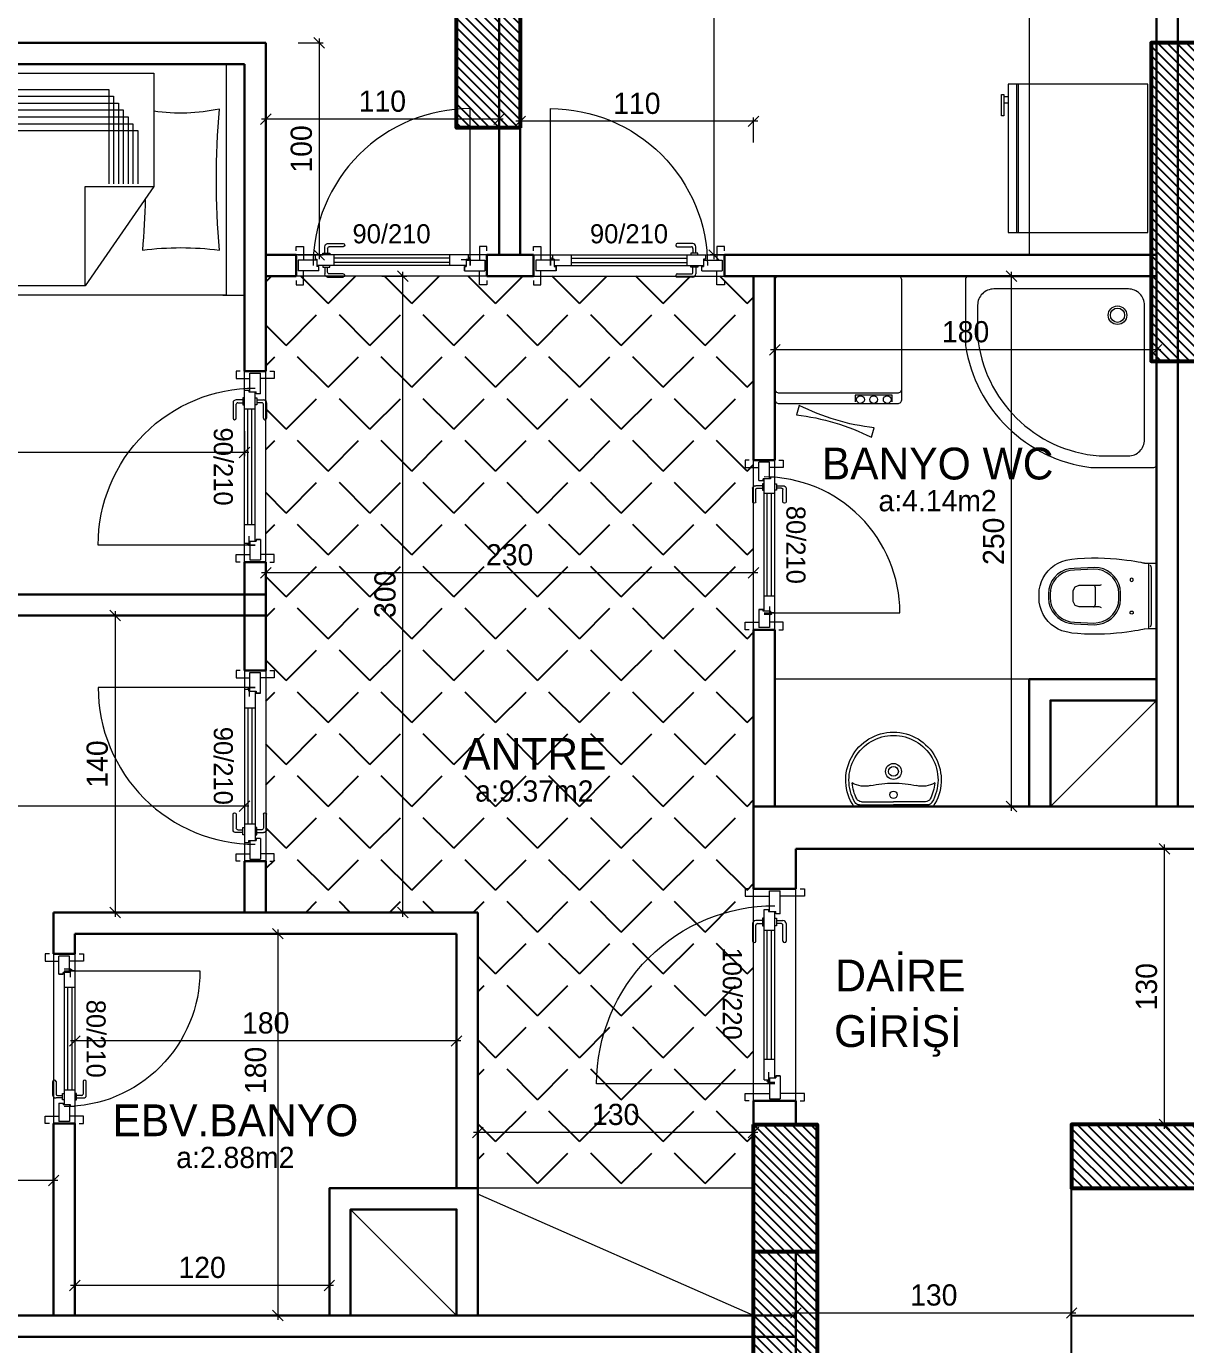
# Model space of a CAD drawing. Header units: centimetres. Extents: x 562865 to 1310255, y -148070 to 32737.
# Drawn here: x 650613 to 651159, y -25463 to -24842 of the extents above; entities that cross this region are included whole.
import ezdxf
from ezdxf.enums import TextEntityAlignment as Align

# ---------------------------------------------------------------- set-up
doc = ezdxf.new("R2010")
doc.units = ezdxf.units.CM
doc.header["$LTSCALE"] = 2.5
doc.linetypes.add('DASHED', pattern=[0.25, 0.125, -0.125])
doc.layers.get('0').update_dxf_attribs({"color": 86})
for name, color, linetype, lineweight in [('1', 126, 'Continuous', 25), ('DUVAR', 4, 'Continuous', 30), ('duvar-kesim', 7, 'Continuous', 0), ('iç ölçü', 106, 'Continuous', 18), ('kapi', 9, 'Continuous', 0), ('kolon', 1, 'Continuous', 53), ('TEFRIS', 33, 'Continuous', 0)]:
    doc.layers.add(name, color=color, linetype=linetype, lineweight=lineweight)
for name, color, linetype in [('alan', 7, 'Continuous'), ('kapi-yazi', 7, 'Continuous'), ('mahal', 7, 'Continuous'), ('MERBAS', 231, 'Continuous'), ('tarama', 173, 'Continuous'), ('TARAMA KOLON', 252, 'Continuous')]:
    doc.layers.add(name, color=color, linetype=linetype)
doc.styles.add('PINAR', font='comic.ttf')
doc.dimstyles.new('TEMİZ ÖLÇÜ', dxfattribs={"dimtxt": 10, "dimasz": 5, "dimexe": 1.8, "dimexo": 0.625, "dimgap": 3, "dimtad": 1, "dimdec": 0, "dimrnd": 0.5, "dimzin": 1, "dimdsep": 46, "dimtxsty": 'PINAR', "dimblk": 'OBLIQUE', "dimcen": 0.9, "dimdle": 2, "dimclrd": 256, "dimclre": 256, "dimclrt": 7, "dimadec": 0, "dimazin": 0, "dimtfac": 1, "dimtdec": 0, "dimtofl": 0, "dimtmove": 2, "dimatfit": 2, "dimfxl": 10, "dimfxlon": 1, "dimlwd": -1, "dimlwe": -1, "dimarcsym": 0})

# ---------------------------------------------------------------- blocks, each defined once
blk = doc.blocks.new('_Oblique')
at = {"color": 0, "linetype": 'ByBlock', "lineweight": -2}
blk.add_line((-0.5, -0.5), (0.5, 0.5), dxfattribs=at)
blk = doc.blocks.new('*D3254')
at = {"layer": 'Defpoints', "color": 0}
for p in [(650825.46, -25265.05), (650955.46, -25320.05), (650825.46, -25363.1)]:
    blk.add_point(p, dxfattribs=at)
at = {"layer": 'iç ölçü'}
for p, q in [((650825.46, -25353.1), (650825.46, -25364.9)), ((650955.46, -25353.1), (650955.46, -25364.9)), ((650957.46, -25363.1), (650823.46, -25363.1))]:
    blk.add_line(p, q, dxfattribs=at)
at = {"layer": 'iç ölçü', "linetype": 'ByBlock', "xscale": 5, "yscale": 5, "zscale": 5, "rotation": 180}
blk.add_blockref('_Oblique', (650825.46, -25363.1), dxfattribs=at)
at = {"layer": 'iç ölçü', "linetype": 'ByBlock', "xscale": 5, "yscale": 5, "zscale": 5}
blk.add_blockref('_Oblique', (650955.46, -25363.1), dxfattribs=at)
at = {"layer": 'iç ölçü', "color": 7, "insert": (650890.46, -25354.67), "char_height": 10, "attachment_point": 5, "style": 'PINAR'}
blk.add_mtext('130', dxfattribs=at)
blk = doc.blocks.new('*D3255')
at = {"layer": 'Defpoints', "color": 0}
for p in [(651055.46, -24959.39), (651077.15, -24959.39), (651055.46, -25209.39)]:
    blk.add_point(p, dxfattribs=at)
at = {"layer": 'iç ölçü'}
for p, q in [((651067.15, -24959.39), (651078.95, -24959.39)), ((651077.15, -25211.39), (651077.15, -24957.39)), ((651067.15, -25209.39), (651078.95, -25209.39))]:
    blk.add_line(p, q, dxfattribs=at)
at = {"layer": 'iç ölçü', "linetype": 'ByBlock', "xscale": 5, "yscale": 5, "zscale": 5}
for p, rotation in [((651077.15, -24959.39), 90), ((651077.15, -25209.39), 270)]:
    blk.add_blockref('_Oblique', p, dxfattribs=dict(at, rotation=rotation))
at = {"layer": 'iç ölçü', "color": 7, "insert": (651068.67, -25084.39), "char_height": 10, "attachment_point": 5, "rotation": 90, "style": 'PINAR'}
blk.add_mtext('250', dxfattribs=at)
blk = doc.blocks.new('*D3256')
at = {"layer": 'Defpoints', "color": 0}
for p in [(650965.46, -24994.1), (650965.46, -25018.91), (651145.46, -25018.91)]:
    blk.add_point(p, dxfattribs=at)
at = {"layer": 'iç ölçü'}
for p, q in [((651147.46, -24994.1), (650963.46, -24994.1)), ((650965.46, -25004.1), (650965.46, -24992.3)), ((651145.46, -25004.1), (651145.46, -24992.3))]:
    blk.add_line(p, q, dxfattribs=at)
at = {"layer": 'iç ölçü', "linetype": 'ByBlock', "xscale": 5, "yscale": 5, "zscale": 5, "rotation": 180}
blk.add_blockref('_Oblique', (650965.46, -24994.1), dxfattribs=at)
at = {"layer": 'iç ölçü', "linetype": 'ByBlock', "xscale": 5, "yscale": 5, "zscale": 5}
blk.add_blockref('_Oblique', (651145.46, -24994.1), dxfattribs=at)
at = {"layer": 'iç ölçü', "color": 7, "insert": (651055.46, -24985.64), "char_height": 10, "attachment_point": 5, "style": 'PINAR'}
blk.add_mtext('180', dxfattribs=at)
blk = doc.blocks.new('*D3259')
at = {"layer": 'Defpoints', "color": 0}
for p in [(650845.46, -24886.37), (650845.46, -24933.88), (650955.46, -24977.63)]:
    blk.add_point(p, dxfattribs=at)
at = {"layer": 'iç ölçü'}
for p, q in [((650845.46, -24896.37), (650845.46, -24884.57)), ((650955.46, -24896.37), (650955.46, -24884.57)), ((650957.46, -24886.37), (650843.46, -24886.37))]:
    blk.add_line(p, q, dxfattribs=at)
at = {"layer": 'iç ölçü', "linetype": 'ByBlock', "xscale": 5, "yscale": 5, "zscale": 5, "rotation": 180}
blk.add_blockref('_Oblique', (650845.46, -24886.37), dxfattribs=at)
at = {"layer": 'iç ölçü', "linetype": 'ByBlock', "xscale": 5, "yscale": 5, "zscale": 5}
blk.add_blockref('_Oblique', (650955.46, -24886.37), dxfattribs=at)
at = {"layer": 'iç ölçü', "color": 7, "insert": (650900.46, -24877.96), "char_height": 10, "attachment_point": 5, "style": 'PINAR'}
blk.add_mtext('110', dxfattribs=at)
blk = doc.blocks.new('*D3260')
at = {"layer": 'Defpoints', "color": 0}
for p in [(650725.46, -24885.34), (650835.46, -24949.21), (650725.46, -24992.95)]:
    blk.add_point(p, dxfattribs=at)
at = {"layer": 'iç ölçü'}
for p, q in [((650837.46, -24885.34), (650723.46, -24885.34)), ((650725.46, -24895.34), (650725.46, -24883.54)), ((650835.46, -24895.34), (650835.46, -24883.54))]:
    blk.add_line(p, q, dxfattribs=at)
at = {"layer": 'iç ölçü', "linetype": 'ByBlock', "xscale": 5, "yscale": 5, "zscale": 5, "rotation": 180}
blk.add_blockref('_Oblique', (650725.46, -24885.34), dxfattribs=at)
at = {"layer": 'iç ölçü', "linetype": 'ByBlock', "xscale": 5, "yscale": 5, "zscale": 5}
blk.add_blockref('_Oblique', (650835.46, -24885.34), dxfattribs=at)
at = {"layer": 'iç ölçü', "color": 7, "insert": (650780.46, -24876.94), "char_height": 10, "attachment_point": 5, "style": 'PINAR'}
blk.add_mtext('110', dxfattribs=at)
blk = doc.blocks.new('*D3262')
at = {"layer": 'Defpoints', "color": 0}
for p in [(650277.42, -25014.39), (650715.46, -25014.39), (650277.42, -25042.48)]:
    blk.add_point(p, dxfattribs=at)
at = {"layer": 'iç ölçü'}
for p, q in [((650277.42, -25032.48), (650277.42, -25044.28)), ((650715.46, -25032.48), (650715.46, -25044.28)), ((650717.46, -25042.48), (650275.42, -25042.48))]:
    blk.add_line(p, q, dxfattribs=at)
at = {"layer": 'iç ölçü', "linetype": 'ByBlock', "xscale": 5, "yscale": 5, "zscale": 5, "rotation": 180}
blk.add_blockref('_Oblique', (650277.42, -25042.48), dxfattribs=at)
at = {"layer": 'iç ölçü', "linetype": 'ByBlock', "xscale": 5, "yscale": 5, "zscale": 5}
blk.add_blockref('_Oblique', (650715.46, -25042.48), dxfattribs=at)
at = {"layer": 'iç ölçü', "color": 7, "insert": (650496.44, -25034.02), "char_height": 10, "attachment_point": 5, "style": 'PINAR'}
blk.add_mtext('438', dxfattribs=at)
blk = doc.blocks.new('*D3264')
at = {"layer": 'Defpoints', "color": 0}
for p in [(650277.42, -25200.8), (650715.46, -25200.8), (650277.42, -25209.23)]:
    blk.add_point(p, dxfattribs=at)
at = {"layer": 'iç ölçü'}
for p, q in [((650277.42, -25201.43), (650277.42, -25211.03)), ((650715.46, -25201.43), (650715.46, -25211.03)), ((650717.46, -25209.23), (650275.42, -25209.23))]:
    blk.add_line(p, q, dxfattribs=at)
at = {"layer": 'iç ölçü', "linetype": 'ByBlock', "xscale": 5, "yscale": 5, "zscale": 5, "rotation": 180}
blk.add_blockref('_Oblique', (650277.42, -25209.23), dxfattribs=at)
at = {"layer": 'iç ölçü', "linetype": 'ByBlock', "xscale": 5, "yscale": 5, "zscale": 5}
blk.add_blockref('_Oblique', (650715.46, -25209.23), dxfattribs=at)
at = {"layer": 'iç ölçü', "color": 7, "insert": (650496.44, -25200.77), "char_height": 10, "attachment_point": 5, "style": 'PINAR'}
blk.add_mtext('438', dxfattribs=at)
blk = doc.blocks.new('*D3267')
at = {"layer": 'Defpoints', "color": 0}
for p in [(650951.42, -24579.39), (650936.82, -24949.39), (650951.42, -24949.39)]:
    blk.add_point(p, dxfattribs=at)
at = {"layer": 'iç ölçü'}
for p, q in [((650946.82, -24579.39), (650935.02, -24579.39)), ((650936.82, -24577.39), (650936.82, -24951.39)), ((650946.82, -24949.39), (650935.02, -24949.39))]:
    blk.add_line(p, q, dxfattribs=at)
at = {"layer": 'iç ölçü', "linetype": 'ByBlock', "xscale": 5, "yscale": 5, "zscale": 5}
for p, rotation in [((650936.82, -24579.39), 90), ((650936.82, -24949.39), 270)]:
    blk.add_blockref('_Oblique', p, dxfattribs=dict(at, rotation=rotation))
at = {"layer": 'iç ölçü', "color": 7, "insert": (650928.34, -24764.39), "char_height": 10, "attachment_point": 5, "rotation": 90, "style": 'PINAR'}
blk.add_mtext('370', dxfattribs=at)
blk = doc.blocks.new('*D3269')
at = {"layer": 'Defpoints', "color": 0}
for p in [(650733.42, -25269.39), (650731.14, -25449.39), (650733.42, -25449.39)]:
    blk.add_point(p, dxfattribs=at)
at = {"layer": 'iç ölçü'}
for p, q in [((650732.79, -25269.39), (650729.34, -25269.39)), ((650731.14, -25267.39), (650731.14, -25451.39)), ((650732.79, -25449.39), (650729.34, -25449.39))]:
    blk.add_line(p, q, dxfattribs=at)
at = {"layer": 'iç ölçü', "linetype": 'ByBlock', "xscale": 5, "yscale": 5, "zscale": 5}
for p, rotation in [((650731.14, -25269.39), 90), ((650731.14, -25449.39), 270)]:
    blk.add_blockref('_Oblique', p, dxfattribs=dict(at, rotation=rotation))
at = {"layer": 'iç ölçü', "color": 7, "insert": (650720.71, -25333.86), "char_height": 10, "attachment_point": 5, "rotation": 90, "style": 'PINAR'}
blk.add_mtext('180', dxfattribs=at)
blk = doc.blocks.new('*D3270')
at = {"layer": 'Defpoints', "color": 0}
for p in [(650635.46, -25427.44), (650755.46, -25427.44), (650635.46, -25435.2)]:
    blk.add_point(p, dxfattribs=at)
at = {"layer": 'iç ölçü'}
for p, q in [((650635.46, -25428.07), (650635.46, -25437)), ((650755.46, -25428.07), (650755.46, -25437)), ((650757.46, -25435.2), (650633.46, -25435.2))]:
    blk.add_line(p, q, dxfattribs=at)
at = {"layer": 'iç ölçü', "linetype": 'ByBlock', "xscale": 5, "yscale": 5, "zscale": 5, "rotation": 180}
blk.add_blockref('_Oblique', (650635.46, -25435.2), dxfattribs=at)
at = {"layer": 'iç ölçü', "linetype": 'ByBlock', "xscale": 5, "yscale": 5, "zscale": 5}
blk.add_blockref('_Oblique', (650755.46, -25435.2), dxfattribs=at)
at = {"layer": 'iç ölçü', "color": 7, "insert": (650695.46, -25426.79), "char_height": 10, "attachment_point": 5, "style": 'PINAR'}
blk.add_mtext('120', dxfattribs=at)
blk = doc.blocks.new('*D3271')
at = {"layer": 'Defpoints', "color": 0}
for p in [(650277.42, -25377.37), (650625.46, -25377.37), (650277.42, -25385.8)]:
    blk.add_point(p, dxfattribs=at)
at = {"layer": 'iç ölçü'}
for p, q in [((650277.42, -25378), (650277.42, -25387.6)), ((650625.46, -25378), (650625.46, -25387.6)), ((650627.46, -25385.8), (650275.42, -25385.8))]:
    blk.add_line(p, q, dxfattribs=at)
at = {"layer": 'iç ölçü', "linetype": 'ByBlock', "xscale": 5, "yscale": 5, "zscale": 5, "rotation": 180}
blk.add_blockref('_Oblique', (650277.42, -25385.8), dxfattribs=at)
at = {"layer": 'iç ölçü', "linetype": 'ByBlock', "xscale": 5, "yscale": 5, "zscale": 5}
blk.add_blockref('_Oblique', (650625.46, -25385.8), dxfattribs=at)
at = {"layer": 'iç ölçü', "color": 7, "insert": (650451.44, -25377.34), "char_height": 10, "attachment_point": 5, "style": 'PINAR'}
blk.add_mtext('348', dxfattribs=at)
blk = doc.blocks.new('*D3272')
at = {"layer": 'Defpoints', "color": 0}
for p in [(650650.81, -25119.39), (650650.81, -25259.39), (650654.46, -25259.39)]:
    blk.add_point(p, dxfattribs=at)
at = {"layer": 'iç ölçü'}
for p, q in [((650651.43, -25119.39), (650656.26, -25119.39)), ((650654.46, -25117.39), (650654.46, -25261.39)), ((650651.43, -25259.39), (650656.26, -25259.39))]:
    blk.add_line(p, q, dxfattribs=at)
at = {"layer": 'iç ölçü', "linetype": 'ByBlock', "xscale": 5, "yscale": 5, "zscale": 5}
for p, rotation in [((650654.46, -25119.39), 90), ((650654.46, -25259.39), 270)]:
    blk.add_blockref('_Oblique', p, dxfattribs=dict(at, rotation=rotation))
at = {"layer": 'iç ölçü', "color": 7, "insert": (650646.05, -25189.39), "char_height": 10, "attachment_point": 5, "rotation": 90, "style": 'PINAR'}
blk.add_mtext('140', dxfattribs=at)
blk = doc.blocks.new('*D3273')
at = {"layer": 'Defpoints', "color": 0}
for p in [(650725.46, -24849.39), (650725.46, -24949.39), (650750.69, -24949.39)]:
    blk.add_point(p, dxfattribs=at)
at = {"layer": 'iç ölçü'}
for p, q in [((650750.69, -24847.39), (650750.69, -24951.39)), ((650740.69, -24849.39), (650752.49, -24849.39)), ((650740.69, -24949.39), (650752.49, -24949.39))]:
    blk.add_line(p, q, dxfattribs=at)
at = {"layer": 'iç ölçü', "linetype": 'ByBlock', "xscale": 5, "yscale": 5, "zscale": 5}
for p, rotation in [((650750.69, -24849.39), 90), ((650750.69, -24949.39), 270)]:
    blk.add_blockref('_Oblique', p, dxfattribs=dict(at, rotation=rotation))
at = {"layer": 'iç ölçü', "color": 7, "insert": (650742.29, -24899.39), "char_height": 10, "attachment_point": 5, "rotation": 90, "style": 'PINAR'}
blk.add_mtext('100', dxfattribs=at)
blk = doc.blocks.new('fm-door1')
at = {"linetype": 'Continuous'}
for p, q in [((0, 25), (0, -25)), ((100, 25), (0, 25)), ((79.7, 31.8), (79.7, -0.3)), ((84, 27.6), (127.8, 27.6)), ((90, 50), (910, 50)), ((90, 50), (90, 30)), ((100, 30), (90, 30)), ((100, 30), (100, -5)), ((100, 30), (100, -5)), ((100, 0), (900, 0)), ((190, 50), (190, 0)), ((810, 50), (810, 0)), ((910, 30), (900, 30)), ((900, 30), (900, -5)), ((900, 25), (1000, 25)), ((910, 50), (910, 30)), ((1000, 25), (1000, -25)), ((110, -25), (0, -25)), ((100, -5), (110, -5)), ((110, -5), (100, -5)), ((110, -5), (110, -25)), ((110, -25), (110, -5)), ((890, -25), (890, -5)), ((890, -5), (900, -5)), ((890, -25), (1000, -25))]:
    blk.add_line(p, q, dxfattribs=at)
at = {"color": 8, "linetype": 'Continuous'}
for p, q in [((190, 35), (810, 35)), ((190, 15), (810, 15))]:
    blk.add_line(p, q, dxfattribs=at)
at = {"linetype": 'Continuous'}
for points in [[(857.6, 58.1), (857.6, 88.9, 0.414214), (842.4, 104.1), (758.6, 104.1, 1), (758.6, 88.9), (834.8, 88.9, -0.414214), (842.4, 81.3), (842.4, 58.1)], [(857.6, -8.1), (857.6, -38.9, -0.414214), (842.4, -54.1), (758.6, -54.1, -1), (758.6, -38.9), (834.8, -38.9, 0.414214), (842.4, -31.3), (842.4, -8.1)]]:
    blk.add_lwpolyline(points, format="xyb", dxfattribs=at)
for points in [[(869, 50), (869, 58.1), (831, 58.1), (831, 50)], [(869, 0), (869, -8.1), (831, -8.1), (831, 0)]]:
    blk.add_lwpolyline(points, dxfattribs=at)
blk.add_circle((84, 31.8), 4.26, dxfattribs=at)
blk = doc.blocks.new('Lav-1')
for p, q in [((-18.7083, 0), (18.7083, 0)), ((-15.105, -2.2), (0, -2.2)), ((15.105, -2.2), (0, -2.2))]:
    blk.add_line(p, q)
at = {"color": 8}
for p in [(-15.9925, -0.7), (15.9925, -0.7)]:
    blk.add_line(p, (0, -0.7), dxfattribs=at)
for centre, radius, start, end in [((0, -12.5), 22.5, 146.251011, 270), ((0, -12.5), 22.5, 270, 33.748989), ((0, -12.5), 19.5, 152.688782, 175.764074), ((-15.105, -4.7), 2.5, 90, 152.688782), ((15.105, -4.7), 2.5, 27.311218, 90), ((0, -12.5), 19.5, 4.235926, 27.311218), ((-13.5377, -21.504), 12, 77.387843, 119.499625), ((0, 39), 50, 257.387843, 270), ((0, 39), 50, 270, 282.612157), ((13.5377, -21.504), 12, 60.500375, 102.612157)]:
    blk.add_arc(centre, radius, start, end)
for centre, radius, start, end in [((0, -12.5), 21, 149.821029, 270), ((-15.9925, -3.2), 2.5, 90, 149.821029), ((0, -5.5), 1.75, 90, 270), ((0, -12.5), 21, 270, 30.178971), ((0, -5.5), 1.75, 270, 90), ((15.9925, -3.2), 2.5, 30.178971, 90), ((0, -16.5), 3.75, 90, 270), ((0, -16.5), 2.3, 90, 270), ((0, -16.5), 3.75, 270, 90), ((0, -16.5), 2.3, 270, 90)]:
    blk.add_arc(centre, radius, start, end, dxfattribs=at)
blk = doc.blocks.new('C.Mak')
at = {"color": 8}
for p, q in [((25.69, -56.11), (8.15, -56.11)), ((8.15, -56.11), (8.15, -59.29)), ((25.69, -59.29), (25.69, -56.11))]:
    blk.add_line(p, q, dxfattribs=at)
blk.add_lwpolyline([(-27.67, 0, 0.414214), (-29.72, -2.05), (-29.72, -57.95, 0.414214), (-27.67, -60), (28.23, -60, 0.414214), (30.28, -57.95), (30.28, -2.05, 0.414214), (28.23, 0)], format="xyb", close=True)
blk.add_lwpolyline([(-29.72, -52.95, 0.414214), (-27.67, -55), (28.23, -55, 0.414214), (30.28, -52.95)], format="xyb")
blk.add_lwpolyline([(15.87, -75.96), (17.21, -71.43, -0.091234), (-18.18, -60.91), (-19.53, -65.44, -0.091234)], format="xyb", close=True, dxfattribs=at)
for centre in [(10.72, -58.18), (16.92, -58.18), (23.32, -58.18)]:
    blk.add_circle(centre, 1.82, dxfattribs=at)
blk = doc.blocks.new('Klozet-3')
for p, q in [((15.4, -3.57), (-15.35, -3.57)), ((-14.68, -2.98), (-14.01, -2.7)), ((-14.01, -2.7), (-13.13, -2.55)), ((-13.13, -2.55), (-12.69, -2.51)), ((-12.69, -2.51), (-4.94, -2.51)), ((-4.94, -2.51), (4.84, -2.51)), ((4.84, -2.51), (12.59, -2.51)), ((12.59, -2.51), (13.02, -2.55)), ((13.02, -2.55), (13.91, -2.7)), ((13.91, -2.7), (14.58, -2.98))]:
    blk.add_line(p, q)
at = {"color": 8}
for p, q in [((-4.79, -29.04), (-5.06, -29.5)), ((-5.06, -29.5), (-5.06, -29.74)), ((-3.85, -28.8), (-4.79, -29.04)), ((-0.44, -28.8), (-3.85, -28.8)), ((0.43, -28.8), (-0.44, -28.8)), ((3.83, -28.8), (0.43, -28.8)), ((4.77, -29.04), (3.83, -28.8)), ((5.04, -29.5), (4.77, -29.04)), ((5.04, -29.74), (5.04, -29.5))]:
    blk.add_line(p, q, dxfattribs=at)
blk.add_lwpolyline([(-17.9, -24.49), (-17.74, -21.61), (-17.53, -18.9), (-17.27, -16.37), (-17, -14.05), (-16.71, -11.97), (-16.43, -10.14), (-16.16, -8.6), (-15.93, -7.36), (-15.75, -6.44), (-15.63, -5.87), (-15.58, -5.68), (-15.46, -3.72), (-15.45, -1.23), (-15.46, 0), (15.46, 0), (15.45, -1.23), (15.46, -3.72), (15.58, -5.68), (15.63, -5.87), (15.75, -6.44), (15.93, -7.36), (16.16, -8.6), (16.43, -10.14), (16.71, -11.97), (17, -14.05), (17.27, -16.37), (17.53, -18.9), (17.74, -21.61), (17.9, -24.49), (17.99, -27.52), (18, -30.66), (17.91, -33.9), (17.71, -37.21), (17.43, -39.85), (17.08, -41.83), (16.91, -42.61), (16.36, -44.56), (15.56, -46.4), (14.55, -48.11), (13.33, -49.69), (11.94, -51.1), (10.38, -52.35), (8.67, -53.4), (6.84, -54.25), (4.9, -54.87), (2.88, -55.26), (0.78, -55.39), (-0.78, -55.39), (-2.88, -55.26), (-4.9, -54.87), (-6.84, -54.25), (-8.67, -53.4), (-10.38, -52.35), (-11.94, -51.1), (-13.33, -49.69), (-14.55, -48.11), (-15.56, -46.4), (-16.36, -44.56), (-16.91, -42.61), (-17.08, -41.83), (-17.43, -39.85), (-17.71, -37.21), (-17.91, -33.9), (-18, -30.66), (-17.99, -27.52)], close=True)
for points in [[(-7.32, -11.04), (-7.7, -10.94), (-8.07, -11.04), (-8.34, -11.31), (-8.44, -11.69), (-8.34, -12.07), (-8.07, -12.34), (-7.7, -12.44), (-7.32, -12.34), (-7.05, -12.07), (-6.95, -11.69), (-7.05, -11.31)], [(7.15, -11.31), (7.42, -11.04), (7.8, -10.94), (8.17, -11.04), (8.44, -11.31), (8.55, -11.69), (8.44, -12.07), (8.17, -12.34), (7.8, -12.44), (7.42, -12.34), (7.15, -12.07), (7.05, -11.69)], [(-13.52, -29.22), (-13.07, -38.88), (-12.88, -41.04), (-12.33, -43.08), (-11.45, -44.96), (-10.27, -46.64), (-8.83, -48.09), (-7.16, -49.28), (-5.29, -50.17), (-3.26, -50.73), (-1.09, -50.93), (0.99, -50.93), (3.16, -50.72), (5.19, -50.14), (7.05, -49.21), (8.72, -47.99), (10.16, -46.52), (11.35, -44.83), (12.25, -42.96), (12.82, -40.97), (13.04, -38.88), (13.49, -29.22), (13.3, -27.05), (12.74, -24.99), (11.86, -23.09), (10.68, -21.38), (9.24, -19.89), (7.57, -18.67), (5.7, -17.75), (3.67, -17.18), (1.51, -16.98), (-1.54, -16.98), (-3.7, -17.18), (-5.74, -17.75), (-7.6, -18.67), (-9.27, -19.89), (-10.72, -21.38), (-11.89, -23.09), (-12.78, -24.99), (-13.33, -27.05)], [(-12.73, -29.5), (-12.3, -38.59), (-12.12, -40.64), (-11.59, -42.58), (-10.74, -44.38), (-9.62, -46.01), (-8.24, -47.42), (-6.65, -48.58), (-4.88, -49.46), (-2.95, -50.01), (-0.91, -50.2), (0.66, -50.2), (2.7, -50.01), (4.65, -49.46), (6.45, -48.58), (8.08, -47.42), (9.49, -46.01), (10.65, -44.38), (11.53, -42.58), (12.08, -40.64), (12.27, -38.59), (12.69, -29.5), (12.51, -27.45), (12, -25.5), (11.17, -23.68), (10.06, -22.04), (8.71, -20.61), (7.14, -19.43), (5.38, -18.54), (3.47, -17.98), (1.44, -17.78), (-1.42, -17.78), (-3.46, -17.98), (-5.37, -18.54), (-7.14, -19.43), (-8.71, -20.61), (-10.07, -22.04), (-11.19, -23.68), (-12.02, -25.5), (-12.55, -27.45)]]:
    blk.add_lwpolyline(points, close=True, dxfattribs=at)
blk.add_lwpolyline([(5.47, -25.87), (5.22, -26.6), (5.11, -27.1), (5.09, -27.28), (5.09, -36.43), (4.39, -38.41), (2.57, -39.21), (0.04, -39.36), (-0.06, -39.36), (-2.58, -39.21), (-4.4, -38.41), (-5.1, -36.43), (-5.11, -27.28), (-5.13, -27.1), (-5.23, -26.6), (-5.49, -25.87)], dxfattribs=at)
blk = doc.blocks.new('Dus-1')
for points in [[(90.17, -30.9), (90.17, -1.18, 0.414214), (88.99, 0), (0, 0)], [(0, 0), (0, -88.82, 0.414214), (1.18, -90), (32.74, -90)], [(84.75, -27.05), (84.75, -13.27, 0.414214), (77.1, -5.62), (13.68, -5.62, 0.414214), (6.03, -13.27), (6.03, -76.68, 0.414214), (13.68, -84.33), (28.13, -84.33)]]:
    blk.add_lwpolyline(points, format="xyb")
at = {"color": 8}
for radius in [4.36, 3.36]:
    blk.add_circle((18.4, -18.38), radius, dxfattribs=at)
for centre, radius, start, end in [((22.42, -22.07), 62.53, 275.23511, 355.43389), ((22.48, -22.58), 68.19, 278.64966, 352.99976)]:
    blk.add_arc(centre, radius, start, end)
blk = doc.blocks.new('*D3275')
at = {"layer": 'Defpoints', "color": 0}
for p in [(650725.46, -25099.2), (650725.46, -25111.77), (650955.46, -25149.39)]:
    blk.add_point(p, dxfattribs=at)
at = {"layer": 'iç ölçü'}
for p, q in [((650725.46, -25109.2), (650725.46, -25097.4)), ((650955.46, -25109.2), (650955.46, -25097.4)), ((650957.46, -25099.2), (650723.46, -25099.2))]:
    blk.add_line(p, q, dxfattribs=at)
at = {"layer": 'iç ölçü', "linetype": 'ByBlock', "xscale": 5, "yscale": 5, "zscale": 5, "rotation": 180}
blk.add_blockref('_Oblique', (650725.46, -25099.2), dxfattribs=at)
at = {"layer": 'iç ölçü', "linetype": 'ByBlock', "xscale": 5, "yscale": 5, "zscale": 5}
blk.add_blockref('_Oblique', (650955.46, -25099.2), dxfattribs=at)
at = {"layer": 'iç ölçü', "color": 7, "insert": (650840.46, -25090.79), "char_height": 10, "attachment_point": 5, "style": 'PINAR'}
blk.add_mtext('230', dxfattribs=at)
blk = doc.blocks.new('*D3276')
at = {"layer": 'Defpoints', "color": 0}
for p in [(650725.46, -24959.39), (650790.17, -24959.39), (650779.95, -25259.39)]:
    blk.add_point(p, dxfattribs=at)
at = {"layer": 'iç ölçü'}
for p, q in [((650780.17, -24959.39), (650791.97, -24959.39)), ((650790.17, -25261.39), (650790.17, -24957.39)), ((650780.58, -25259.39), (650791.97, -25259.39))]:
    blk.add_line(p, q, dxfattribs=at)
at = {"layer": 'iç ölçü', "linetype": 'ByBlock', "xscale": 5, "yscale": 5, "zscale": 5}
for p, rotation in [((650790.17, -24959.39), 90), ((650790.17, -25259.39), 270)]:
    blk.add_blockref('_Oblique', p, dxfattribs=dict(at, rotation=rotation))
at = {"layer": 'iç ölçü', "color": 7, "insert": (650781.75, -25109.39), "char_height": 10, "attachment_point": 5, "rotation": 90, "style": 'PINAR'}
blk.add_mtext('300', dxfattribs=at)
blk = doc.blocks.new('*D3277')
at = {"layer": 'Defpoints', "color": 0}
for p in [(650635.46, -25269.39), (650815.46, -25269.39), (650635.46, -25319.97)]:
    blk.add_point(p, dxfattribs=at)
at = {"layer": 'iç ölçü'}
for p, q in [((650635.46, -25309.97), (650635.46, -25321.77)), ((650815.46, -25309.97), (650815.46, -25321.77)), ((650817.46, -25319.97), (650633.46, -25319.97))]:
    blk.add_line(p, q, dxfattribs=at)
at = {"layer": 'iç ölçü', "linetype": 'ByBlock', "xscale": 5, "yscale": 5, "zscale": 5, "rotation": 180}
blk.add_blockref('_Oblique', (650635.46, -25319.97), dxfattribs=at)
at = {"layer": 'iç ölçü', "linetype": 'ByBlock', "xscale": 5, "yscale": 5, "zscale": 5}
blk.add_blockref('_Oblique', (650815.46, -25319.97), dxfattribs=at)
at = {"layer": 'iç ölçü', "color": 7, "insert": (650725.46, -25311.52), "char_height": 10, "attachment_point": 5, "style": 'PINAR'}
blk.add_mtext('180', dxfattribs=at)
blk = doc.blocks.new('Buzdlb2')
for p, q in [((-32, 0), (32, 0)), ((35, -4), (-35, -4)), ((-35, -4), (-35, -70)), ((35, -70), (35, -4)), ((35, -65), (-35, -65)), ((-35, -66), (35, -66)), ((-35, -70), (35, -70))]:
    blk.add_line(p, q)
at = {"color": 8}
for p, q in [((-30, -72), (-20, -72)), ((-30, -73), (-30, -72)), ((-20, -73), (-30, -73)), ((-29, -70), (-29, -72)), ((-26, -70), (-26, -72)), ((-20, -72), (-20, -73))]:
    blk.add_line(p, q, dxfattribs=at)
blk = doc.blocks.new('G$C0735DA1E')
at = {"color": 42}
for p, q in [((0, 108.9), (0, 0)), ((8.51, 108.9), (0, 108.9)), ((8.51, 0), (8.51, 108.9)), ((217.8, 104.59), (42.74, 104.59)), ((42.74, 104.59), (42.74, 51.22)), ((42.74, 51.22), (75.09, 4.31)), ((75.09, 51.22), (42.74, 51.22)), ((75.09, 4.31), (75.09, 51.22)), ((10.29, 0), (0, 0)), ((75.09, 4.31), (217.8, 4.31))]:
    blk.add_line(p, q, dxfattribs=at)
for p, q in [((213.49, 108.9), (8.51, 108.9)), ((217.8, 4.31), (217.8, 104.59)), ((8.51, 0), (213.49, 0))]:
    blk.add_line(p, q)
at = {"color": 8}
for p, q in [((61.77, 93.74), (61.77, 52.43)), ((212.41, 93.74), (61.77, 93.74)), ((64.05, 96.98), (64.05, 52.43)), ((212.41, 96.98), (64.05, 96.98)), ((212.41, 87.27), (57.2, 87.27)), ((57.2, 87.27), (57.2, 52.43)), ((59.48, 90.51), (59.48, 52.43)), ((212.41, 90.51), (59.48, 90.51)), ((212.41, 80.8), (52.63, 80.8)), ((52.63, 80.8), (52.63, 52.43)), ((212.41, 84.04), (54.92, 84.04)), ((54.92, 84.04), (54.92, 52.43)), ((212.41, 77.57), (50.35, 77.57)), ((50.35, 77.57), (50.35, 52.43))]:
    blk.add_line(p, q, dxfattribs=at)
for centre, start, end in [((213.49, 104.59), 359.99996, 90.00004), ((213.49, 4.31), 269.99996, 0.00004)]:
    blk.add_arc(centre, 4.31, start, end)
for centre, radius, start, end in [((-392.71, 54.41), 405.93, 355.2981, 4.7019), ((30.01, 173.57), 87.79, 258.06799, 278.34062), ((417.07, 54.41), 370.41, 181.39769, 185.15396), ((30.01, -112.77), 135.13, 82.28082, 97.71918)]:
    blk.add_arc(centre, radius, start, end, dxfattribs=at)
blk = doc.blocks.new('*D3286')
at = {"layer": 'Defpoints', "color": 0}
for p in [(651149.21, -25229.39), (651155.46, -25229.39), (651148.19, -25359.39)]:
    blk.add_point(p, dxfattribs=at)
at = {"layer": 'iç ölçü'}
for p, q in [((651149.21, -25361.39), (651149.21, -25227.39)), ((651154.21, -25229.39), (651147.41, -25229.39)), ((651148.81, -25359.39), (651151.01, -25359.39))]:
    blk.add_line(p, q, dxfattribs=at)
at = {"layer": 'iç ölçü', "linetype": 'ByBlock', "xscale": 5, "yscale": 5, "zscale": 5}
for p, rotation in [((651149.21, -25229.39), 90), ((651149.21, -25359.39), 270)]:
    blk.add_blockref('_Oblique', p, dxfattribs=dict(at, rotation=rotation))
at = {"layer": 'iç ölçü', "color": 7, "insert": (651140.78, -25294.39), "char_height": 10, "attachment_point": 5, "rotation": 90, "style": 'PINAR'}
blk.add_mtext('130', dxfattribs=at)
blk = doc.blocks.new('*D3287')
at = {"layer": 'Defpoints', "color": 0}
for p in [(650975.46, -25433.61), (651105.46, -25433.61), (651105.46, -25448.22)]:
    blk.add_point(p, dxfattribs=at)
at = {"layer": 'iç ölçü'}
for p, q in [((650975.46, -25443.22), (650975.46, -25450.02)), ((651105.46, -25443.22), (651105.46, -25450.02)), ((650973.46, -25448.22), (651107.46, -25448.22))]:
    blk.add_line(p, q, dxfattribs=at)
at = {"layer": 'iç ölçü', "linetype": 'ByBlock', "xscale": 5, "yscale": 5, "zscale": 5, "rotation": 180}
blk.add_blockref('_Oblique', (650975.46, -25448.22), dxfattribs=at)
at = {"layer": 'iç ölçü', "linetype": 'ByBlock', "xscale": 5, "yscale": 5, "zscale": 5}
blk.add_blockref('_Oblique', (651105.46, -25448.22), dxfattribs=at)
at = {"layer": 'iç ölçü', "color": 7, "insert": (651040.46, -25439.79), "char_height": 10, "attachment_point": 5, "style": 'PINAR'}
blk.add_mtext('130', dxfattribs=at)
blk = doc.blocks.new('SB')
at = {"layer": 'TARAMA KOLON'}
h = blk.add_hatch(dxfattribs=at)
h.set_pattern_fill('ANSI31', color=256, angle=7e-15)
h.paths.add_polyline_path([(655327.34, -25829.39), (655302.34, -25829.39), (655302.34, -25959.39), (655327.34, -25959.39)])
h.paths.add_polyline_path([(655437.34, -24424.14), (655477.34, -24424.14), (655477.34, -24494.14), (655437.34, -24494.14)])
h.paths.add_polyline_path([(655327.34, -25359.39), (655297.34, -25359.39), (655297.34, -25469.39), (655327.34, -25469.39)])
h.paths.add_polyline_path([(655327.34, -26079.39), (655327.34, -26109.39), (655257.34, -26109.39), (655257.34, -26079.39)])
h.paths.add_polyline_path([(654229.3, -24849.39), (654229.3, -24889.39), (654299.3, -24889.39), (654299.3, -24849.39)])
h.paths.add_polyline_path([(654269.3, -25899.39), (654229.3, -25899.39), (654229.3, -25829.39), (654269.3, -25829.39)])
h.paths.add_polyline_path([(654229.3, -25444.39), (654229.3, -25469.39), (654379.3, -25469.39), (654379.3, -25444.39)])
h.paths.add_polyline_path([(655112.34, -26369.39), (655142.34, -26369.39), (655142.34, -26429.39), (655112.34, -26429.39)])
h.paths.add_polyline_path([(654997.34, -26079.39), (654997.34, -26109.39), (654927.34, -26109.39), (654927.34, -26079.39)])
h.paths.add_polyline_path([(655437.34, -24889.39), (655467.34, -24889.39), (655467.34, -24829.39), (655437.34, -24829.39)])
h.paths.add_polyline_path([(655112.34, -26834.64), (655142.34, -26834.64), (655142.34, -26894.64), (655112.34, -26894.64)])
h.paths.add_polyline_path([(654787.34, -26369.39), (654817.34, -26369.39), (654817.34, -26429.39), (654787.34, -26429.39)])
h.paths.add_polyline_path([(655437.34, -26824.64), (655477.34, -26824.64), (655477.34, -26894.64), (655437.34, -26894.64)])
h.paths.add_polyline_path([(654299.3, -26369.39), (654299.3, -26409.39), (654229.3, -26409.39), (654229.3, -26369.39)])
h.paths.add_polyline_path([(654777.34, -26824.64), (654817.34, -26824.64), (654817.34, -26894.64), (654777.34, -26894.64)])
h.paths.add_polyline_path([(655437.34, -26369.39), (655467.34, -26369.39), (655467.34, -26429.39), (655437.34, -26429.39)])
h.paths.add_polyline_path([(655985.38, -25829.39), (656025.38, -25829.39), (656025.38, -25899.39), (655985.38, -25899.39)])
h.paths.add_polyline_path([(654927.34, -25959.39), (654927.34, -25359.39), (655177.34, -25359.39), (655177.34, -25389.39), (654952.35, -25389.39), (654952.35, -25729.39), (655177.34, -25729.39), (655177.34, -25754.39), (654952.34, -25754.39), (654952.34, -25934.39), (655177.34, -25934.39), (655177.34, -25959.39)])
h.paths.add_polyline_path([(654777.34, -24424.14), (654817.34, -24424.14), (654817.34, -24494.14), (654777.34, -24494.14)])
h.paths.add_polyline_path([(655985.38, -26824.64), (656025.38, -26824.64), (656025.38, -26894.64), (655985.38, -26894.64)])
h.paths.add_polyline_path([(654229.3, -24424.14), (654269.3, -24424.14), (654269.3, -24494.14), (654229.3, -24494.14)])
h.paths.add_polyline_path([(655107.34, -24424.14), (655147.34, -24424.14), (655147.34, -24494.14), (655107.34, -24494.14)])
h.paths.add_polyline_path([(655985.38, -24424.14), (656025.38, -24424.14), (656025.38, -24494.14), (655985.38, -24494.14)])
h.paths.add_polyline_path([(656025.38, -24849.39), (656025.38, -24889.39), (655955.38, -24889.39), (655955.38, -24849.39)])
h.paths.add_polyline_path([(654817.34, -24889.39), (654787.34, -24889.39), (654787.34, -24829.39), (654817.34, -24829.39)])
h.paths.add_polyline_path([(655114.84, -24849.39), (655139.84, -24849.39), (655139.84, -24999.39), (655114.84, -24999.39)])
h.paths.add_polyline_path([(656025.38, -26369.39), (656025.38, -26409.39), (655955.38, -26409.39), (655955.38, -26369.39)])
h.paths.add_polyline_path([(654229.3, -26824.64), (654269.3, -26824.64), (654269.3, -26894.64), (654229.3, -26894.64)])
h.paths.add_polyline_path([(656025.38, -25444.39), (656025.38, -25469.39), (655875.38, -25469.39), (655875.38, -25444.39)])
at = {"layer": 'kolon'}
for points in [[(655437.34, -24889.39), (655467.34, -24889.39), (655467.34, -24829.39), (655437.34, -24829.39)], [(655114.84, -24849.39), (655139.84, -24849.39), (655139.84, -24999.39), (655114.84, -24999.39)], [(654927.34, -25959.39), (654927.34, -25359.39), (655177.34, -25359.39), (655177.34, -25389.39), (654952.35, -25389.39), (654952.35, -25729.39), (655177.34, -25729.39), (655177.34, -25754.39), (654952.34, -25754.39), (654952.34, -25934.39), (655177.34, -25934.39), (655177.34, -25959.39)], [(655327.34, -25359.39), (655297.34, -25359.39), (655297.34, -25469.39), (655327.34, -25469.39)]]:
    blk.add_lwpolyline(points, close=True, dxfattribs=at)

msp = doc.modelspace()

# ---------------------------------------------------------------- hatches: boundary and pattern name
at = {"layer": 'tarama'}
h = msp.add_hatch(dxfattribs=at)
h.set_pattern_fill('ANGLE', color=256, scale=4, angle=135)
h.set_pattern_definition([(45, (-4412.353, 4e-10), (-19.7565635, 19.7565635), [20.32, -7.62]), (135, (-4412.353, 4e-10), (-19.7565635, -19.7565635), [20.32, -7.62])])
h.paths.add_polyline_path([(650725.46, -25259.39), (650815.46, -25259.39), (650825.46, -25259.39), (650825.46, -25389.39), (650955.46, -25389.39), (650955.46, -24959.39), (650725.46, -24959.39)])

# ---------------------------------------------------------------- linework, layer by layer
at = {"layer": '1', "linetype": 'DASHED', "ltscale": 20}
msp.add_line((651105.46, -25384.39), (651105.46, -25387.39), dxfattribs=at)
at = {"layer": 'DUVAR'}
for p, q in [((650835.46, -24424.14), (650835.46, -24949.39)), ((650845.46, -24424.14), (650845.46, -24949.39)), ((651145.46, -24424.14), (651145.46, -25209.39)), ((651155.46, -24424.14), (651155.46, -25209.39)), ((650277.42, -24849.39), (650725.46, -24849.39)), ((650725.46, -24849.39), (650725.46, -25004.16)), ((650277.42, -24859.39), (650715.46, -24859.39)), ((650715.46, -24859.39), (650715.46, -25004.16)), ((650725.46, -24949.39), (650739.79, -24949.39)), ((650739.79, -24959.39), (650739.79, -24949.39)), ((650829.79, -24949.39), (650851.74, -24949.39)), ((650829.79, -24959.39), (650829.79, -24949.39)), ((650851.74, -24959.39), (650851.74, -24949.39)), ((650941.74, -24949.39), (651145.46, -24949.39)), ((650941.74, -24959.39), (650941.74, -24949.39)), ((650725.46, -24959.39), (650739.79, -24959.39)), ((650829.79, -24959.39), (650851.74, -24959.39)), ((650941.74, -24959.39), (651145.46, -24959.39)), ((650955.46, -25046.06), (650955.46, -24959.39)), ((650965.46, -25046.06), (650965.46, -24959.39)), ((650725.46, -25004.16), (650715.46, -25004.16)), ((650955.46, -25046.06), (650965.46, -25046.06)), ((650715.46, -25094.16), (650715.46, -25145.25)), ((650725.46, -25094.16), (650715.46, -25094.16)), ((650725.46, -25094.16), (650725.46, -25145.25)), ((650277.42, -25109.39), (650725.46, -25109.39)), ((650277.42, -25119.39), (650725.46, -25119.39)), ((650955.46, -25209.39), (650955.46, -25126.06)), ((650955.46, -25126.06), (650965.46, -25126.06)), ((650965.46, -25209.39), (650965.46, -25126.06)), ((650725.46, -25145.25), (650715.46, -25145.25)), ((651355.46, -25209.39), (650955.46, -25209.39)), ((650955.46, -25248.18), (650955.46, -25209.39)), ((651335.46, -25229.39), (650975.46, -25229.39)), ((650975.46, -25248.18), (650975.46, -25229.39)), ((650715.46, -25235.25), (650715.46, -25259.39)), ((650725.46, -25235.25), (650715.46, -25235.25)), ((650725.46, -25235.25), (650725.46, -25259.39)), ((650975.46, -25248.18), (650955.46, -25248.18)), ((650625.46, -25259.39), (650825.46, -25259.39)), ((650625.46, -25259.39), (650625.46, -25278.92)), ((650825.46, -25259.39), (650825.46, -25392.15)), ((650635.46, -25269.39), (650815.46, -25269.39)), ((650635.46, -25269.39), (650635.46, -25278.92)), ((650815.46, -25269.39), (650815.46, -25389.39)), ((650625.46, -25278.92), (650635.46, -25278.92)), ((650955.46, -25359.39), (650955.46, -25348.18)), ((650975.46, -25348.18), (650955.46, -25348.18)), ((650975.46, -25359.39), (650975.46, -25348.18)), ((650625.46, -25358.92), (650625.46, -25449.39)), ((650625.46, -25358.92), (650635.46, -25358.92)), ((650635.46, -25358.92), (650635.46, -25449.39)), ((650765.46, -25399.39), (650765.46, -25449.39)), ((650955.46, -25469.39), (650955.46, -25419.39)), ((650975.46, -25469.39), (650975.46, -25419.39)), ((650257.42, -25449.39), (650975.46, -25449.39)), ((650257.42, -25459.39), (650975.46, -25459.39))]:
    msp.add_line(p, q, dxfattribs=at)
for points in [[(651085.46, -25209.39), (651085.46, -25149.39), (651145.46, -25149.39)], [(650825.46, -25449.39), (650825.46, -25389.39), (650755.46, -25389.39), (650755.46, -25449.39)]]:
    msp.add_lwpolyline(points, dxfattribs=at)
for points in [[(651145.46, -25209.39), (651095.46, -25209.39), (651095.46, -25159.39), (651145.46, -25159.39)], [(650765.46, -25449.39), (650815.46, -25449.39), (650815.46, -25399.39), (650765.46, -25399.39)]]:
    msp.add_lwpolyline(points, close=True, dxfattribs=at)
at = {"layer": 'duvar-kesim'}
for p, q in [((650829.79, -24949.39), (650739.79, -24949.39)), ((650851.74, -24949.39), (650941.74, -24949.39)), ((650829.79, -24959.39), (650739.79, -24959.39)), ((650851.74, -24959.39), (650941.74, -24959.39)), ((650715.46, -25094.16), (650715.46, -25004.16)), ((650725.46, -25094.16), (650725.46, -25004.16)), ((650955.46, -25126.06), (650955.46, -25046.06)), ((650965.46, -25126.06), (650965.46, -25046.06)), ((650715.46, -25145.25), (650715.46, -25235.25)), ((650725.46, -25145.25), (650725.46, -25235.25)), ((650955.46, -25348.18), (650955.46, -25248.18)), ((650975.46, -25348.18), (650975.46, -25248.18)), ((650625.46, -25278.92), (650625.46, -25358.92)), ((650635.46, -25278.92), (650635.46, -25358.92))]:
    msp.add_line(p, q, dxfattribs=at)
at = {"layer": 'iç ölçü'}
for p, q in [((651145.46, -25159.39), (651095.46, -25209.39)), ((650765.46, -25399.39), (650815.46, -25449.39))]:
    msp.add_line(p, q, dxfattribs=at)
at = {"layer": 'kapi'}
for points in [[(650821.79, -24954.39), (650821.79, -24880.39, 0.414214), (650747.79, -24954.39, 0.414214)], [(650859.74, -24954.39), (650859.74, -24880.39, -0.414214), (650933.74, -24954.39, -0.414214)], [(650720.46, -25086.16), (650646.46, -25086.16, -0.414214), (650720.46, -25012.16, -0.414214)], [(650960.46, -25118.06), (651024.46, -25118.06, 0.414214), (650960.46, -25054.06, 0.414214)], [(650720.46, -25153.25), (650646.46, -25153.25, 0.414214), (650720.46, -25227.25, 0.414214)], [(650965.46, -25340.18), (650881.46, -25340.18, -0.414214), (650965.46, -25256.18, -0.414214)], [(650630.46, -25286.92), (650694.46, -25286.92, -0.414214), (650630.46, -25350.92, -0.414214)]]:
    msp.add_lwpolyline(points, format="xyb", dxfattribs=at)
for points in [[(650739.79, -24947.39), (650739.79, -24945.39), (650743.29, -24945.39), (650743.29, -24951.89)], [(650829.79, -24947.39), (650829.79, -24945.39), (650826.29, -24945.39), (650826.29, -24951.89)], [(650851.74, -24947.39), (650851.74, -24945.39), (650855.24, -24945.39), (650855.24, -24951.89)], [(650941.74, -24947.39), (650941.74, -24945.39), (650938.24, -24945.39), (650938.24, -24951.89)], [(650739.79, -24961.39), (650739.79, -24963.39), (650743.29, -24963.39), (650743.29, -24956.89)], [(650829.79, -24961.39), (650829.79, -24963.39), (650826.29, -24963.39), (650826.29, -24956.89)], [(650851.74, -24961.39), (650851.74, -24963.39), (650855.24, -24963.39), (650855.24, -24956.89)], [(650941.74, -24961.39), (650941.74, -24963.39), (650938.24, -24963.39), (650938.24, -24956.89)], [(650713.46, -25004.16), (650711.46, -25004.16), (650711.46, -25007.66), (650717.96, -25007.66)], [(650727.46, -25004.16), (650729.46, -25004.16), (650729.46, -25007.66), (650722.96, -25007.66)], [(650953.46, -25046.06), (650951.46, -25046.06), (650951.46, -25049.56), (650957.96, -25049.56)], [(650967.46, -25046.06), (650969.46, -25046.06), (650969.46, -25049.56), (650962.96, -25049.56)], [(650713.46, -25094.16), (650711.46, -25094.16), (650711.46, -25090.66), (650717.96, -25090.66)], [(650727.46, -25094.16), (650729.46, -25094.16), (650729.46, -25090.66), (650722.96, -25090.66)], [(650953.46, -25126.06), (650951.46, -25126.06), (650951.46, -25122.56), (650957.96, -25122.56)], [(650967.46, -25126.06), (650969.46, -25126.06), (650969.46, -25122.56), (650962.96, -25122.56)], [(650713.46, -25145.25), (650711.46, -25145.25), (650711.46, -25148.75), (650717.96, -25148.75)], [(650727.46, -25145.25), (650729.46, -25145.25), (650729.46, -25148.75), (650722.96, -25148.75)], [(650713.46, -25235.25), (650711.46, -25235.25), (650711.46, -25231.75), (650717.96, -25231.75)], [(650727.46, -25235.25), (650729.46, -25235.25), (650729.46, -25231.75), (650722.96, -25231.75)], [(650953.46, -25248.18), (650951.46, -25248.18), (650951.46, -25251.68), (650962.96, -25251.68)], [(650977.46, -25248.18), (650979.46, -25248.18), (650979.46, -25251.68), (650967.96, -25251.68)], [(650623.46, -25278.92), (650621.46, -25278.92), (650621.46, -25282.42), (650627.96, -25282.42)], [(650637.46, -25278.92), (650639.46, -25278.92), (650639.46, -25282.42), (650632.96, -25282.42)], [(650953.46, -25348.18), (650951.46, -25348.18), (650951.46, -25344.68), (650962.96, -25344.68)], [(650977.46, -25348.18), (650979.46, -25348.18), (650979.46, -25344.68), (650967.96, -25344.68)], [(650623.46, -25358.92), (650621.46, -25358.92), (650621.46, -25355.42), (650627.96, -25355.42)], [(650637.46, -25358.92), (650639.46, -25358.92), (650639.46, -25355.42), (650632.96, -25355.42)]]:
    msp.add_lwpolyline(points, dxfattribs=at)
at = {"layer": 'kolon'}
for points in [[(650955.46, -25359.39), (650985.46, -25359.39), (650985.46, -25419.39), (650955.46, -25419.39)], [(651355.46, -25959.39), (651355.46, -25359.39), (651105.46, -25359.39), (651105.46, -25389.39), (651330.46, -25389.39), (651330.46, -25729.39), (651105.46, -25729.39), (651105.46, -25754.39), (651330.46, -25754.39), (651330.46, -25934.39), (651105.46, -25934.39), (651105.46, -25959.39)]]:
    msp.add_lwpolyline(points, close=True, dxfattribs=at)
at = {"layer": 'MERBAS'}
for p, q in [((651105.46, -25509.39), (651105.46, -25389.39)), ((651105.46, -25389.39), (651330.46, -25389.39))]:
    msp.add_line(p, q, dxfattribs=at)
msp.add_lwpolyline([(651105.46, -25449.39), (651200.46, -25449.39, -0.414214), (651270.46, -25519.39), (651270.46, -25599.39, -0.414214), (651200.46, -25669.39), (651105.46, -25669.39)], format="xyb", dxfattribs=at)
at = {"layer": 'TEFRIS'}
msp.add_line((651085.46, -25149.39), (650965.46, -25149.39), dxfattribs=at)
msp.add_lwpolyline([(651145.46, -24579.39), (651085.46, -24579.39), (651085.46, -24949.39), (651145.46, -24949.39)], close=True, dxfattribs=at)
msp.add_lwpolyline([(650955.46, -25449.39), (650955.46, -25389.39), (650825.46, -25389.39), (650825.46, -25449.39), (650955.46, -25449.39), (650825.46, -25392.15)], dxfattribs=at)

# ---------------------------------------------------------------- block references
at = {"layer": 'kapi', "xscale": -0.08800000000000001, "yscale": 0.1, "zscale": 0.08800000000000001}
msp.add_blockref('fm-door1', (650828.79, -24954.39), dxfattribs=at)
at = {"layer": 'kapi'}
for p, xscale, yscale, zscale, rotation in [((650852.74, -24954.39), -0.08800000000000002, -0.1, 0.08800000000000001, 180), ((650720.46, -25093.16), -0.08800000000000001, -0.1, 0.08800000000000001, 270), ((650960.46, -25125.06), -0.078, 0.1, 0.07800000000000001, 270), ((650720.46, -25146.25), -0.08800000000000001, 0.1, 0.08800000000000001, 89.99999999999999), ((650965.46, -25347.18), 0.09799999999995634, 0.09999999999990905, 0.098, 90.00000000000001), ((650630.46, -25279.92), -0.07800000000000004, -0.1, 0.07800000000000001, 89.99999999999999)]:
    msp.add_blockref('fm-door1', p, dxfattribs=dict(at, xscale=xscale, yscale=yscale, zscale=zscale, rotation=rotation))
at = {"layer": 'TARAMA KOLON', "xscale": -1}
msp.add_blockref('SB', (1306282.8, 0), dxfattribs=at)
at = {"layer": 'TEFRIS', "xscale": -1}
msp.add_blockref('G$C0735DA1E', (650715.46, -24968.29), dxfattribs=at)
at = {"layer": 'TEFRIS'}
for name, p, rotation in [('Buzdlb2', (651145.46, -24903.79), 270.0000000000001), ('Dus-1', (651145.46, -24959.39), 270.0000000000001), ('Klozet-3', (651145.46, -25110.22), 270)]:
    msp.add_blockref(name, p, dxfattribs=dict(at, rotation=rotation))
msp.add_blockref('C.Mak', (650995.18, -24959.39), dxfattribs=at)
at = {"layer": 'TEFRIS', "xscale": -1, "rotation": 180}
msp.add_blockref('Lav-1', (651021.45, -25209.39), dxfattribs=at)

# ---------------------------------------------------------------- texts
at = {"layer": 'alan', "style": 'PINAR'}
for s, p in [('a:4.14m2', (651042.27, -25070.23)), ('a:9.37m2', (650852.12, -25207.12)), ('a:2.88m2', (650711.13, -25379.87))]:
    msp.add_text(s, height=10, dxfattribs=at).set_placement(p, align=Align.CENTER)
at = {"layer": 'kapi-yazi', "style": 'PINAR'}
msp.add_text('90/210', height=9, dxfattribs=at).set_placement((650784.79, -24939.39), align=Align.MIDDLE_CENTER)
for s, rotation, p in [('90/210', 360, (650896.74, -24939.39)), ('90/210', 270, (650705.46, -25049.16)), ('80/210', 270, (650975.46, -25086.06)), ('90/210', 270, (650705.46, -25190.25)), ('100/220', 270, (650945.46, -25297.65)), ('80/210', 270, (650645.46, -25318.92))]:
    msp.add_text(s, height=9, rotation=rotation, dxfattribs=at).set_placement(p, align=Align.MIDDLE_CENTER)
at = {"layer": 'mahal', "style": 'PINAR'}
for s, p in [('BANYO WC', (651042.27, -25055.23)), ('ANTRE', (650852.12, -25192.12)), ('DAİRE', (651024.69, -25296.6)), ('GİRİŞİ', (651023.55, -25322.82)), ('EBV.BANYO', (650711.13, -25364.87))]:
    msp.add_text(s, height=15, dxfattribs=at).set_placement(p, align=Align.CENTER)

# ---------------------------------------------------------------- dimensions: what is measured, and where the dimension line sits
at = {"layer": 'iç ölçü'}
for base, p1, p2, angle, picture, middle in [((650936.82, -24949.39), (650951.42, -24579.39), (650951.42, -24949.39), 90, '*D3267', (650928.34, -24764.39)), ((650750.69, -24949.39), (650725.46, -24849.39), (650725.46, -24949.39), 90, '*D3273', (650742.29, -24899.39)), ((650725.46, -24885.34), (650835.46, -24949.21), (650725.46, -24992.95), 180, '*D3260', (650780.46, -24876.94)), ((650845.46, -24886.37), (650955.46, -24977.63), (650845.46, -24933.88), 180, '*D3259', (650900.46, -24877.96)), ((650790.17, -24959.39), (650779.95, -25259.39), (650725.46, -24959.39), 90, '*D3276', (650781.75, -25109.39)), ((651077.15, -24959.39), (651055.46, -25209.39), (651055.46, -24959.39), 90, '*D3255', (651068.67, -25084.39)), ((650965.46, -24994.1), (651145.46, -25018.91), (650965.46, -25018.91), 180, '*D3256', (651055.46, -24985.64)), ((650277.42, -25042.48), (650715.46, -25014.39), (650277.42, -25014.39), 180, '*D3262', (650496.44, -25034.02)), ((650725.46, -25099.2), (650955.46, -25149.39), (650725.46, -25111.77), 180, '*D3275', (650840.46, -25090.79)), ((650654.46, -25259.39), (650650.81, -25119.39), (650650.81, -25259.39), 90, '*D3272', (650646.05, -25189.39)), ((650277.42, -25209.23), (650715.46, -25200.8), (650277.42, -25200.8), 180, '*D3264', (650496.44, -25200.77)), ((650825.46, -25363.1), (650955.46, -25320.05), (650825.46, -25265.05), 180, '*D3254', (650890.46, -25354.67)), ((650635.46, -25319.97), (650815.46, -25269.39), (650635.46, -25269.39), 180, '*D3277', (650725.46, -25311.52)), ((650277.42, -25385.8), (650625.46, -25377.37), (650277.42, -25377.37), 180, '*D3271', (650451.44, -25377.34)), ((650635.46, -25435.2), (650755.46, -25427.44), (650635.46, -25427.44), 180, '*D3270', (650695.46, -25426.79))]:
    dim = msp.add_linear_dim(base=base, p1=p1, p2=p2, angle=angle, dimstyle='TEMİZ ÖLÇÜ', dxfattribs=at)
    dim.commit()
    dim.dimension.update_dxf_attribs({"geometry": picture, "text_midpoint": middle})
for base, p1, p2, angle, picture, middle in [((651149.21, -25229.39), (651148.19, -25359.39), (651155.46, -25229.39), 90, '*D3286', (651140.78, -25294.39)), ((651105.46, -25448.22), (650975.46, -25433.61), (651105.46, -25433.61), 180, '*D3287', (651040.46, -25439.79))]:
    dim = msp.add_linear_dim(base=base, p1=p1, p2=p2, angle=angle, dimstyle='TEMİZ ÖLÇÜ', override={"dimfxl": 5, "dimarcsym": 1}, dxfattribs=at)
    dim.commit()
    dim.dimension.update_dxf_attribs({"geometry": picture, "text_midpoint": middle})
dim = msp.add_linear_dim(base=(650731.14, -25449.39), p1=(650733.42, -25269.39), p2=(650733.42, -25449.39), angle=90, dimstyle='TEMİZ ÖLÇÜ', dxfattribs=at)
dim.commit()
dim.dimension.update_dxf_attribs({"geometry": '*D3269', "text_midpoint": (650720.71, -25333.86), "dimtype": 160})

doc.saveas('drawing.dxf')
